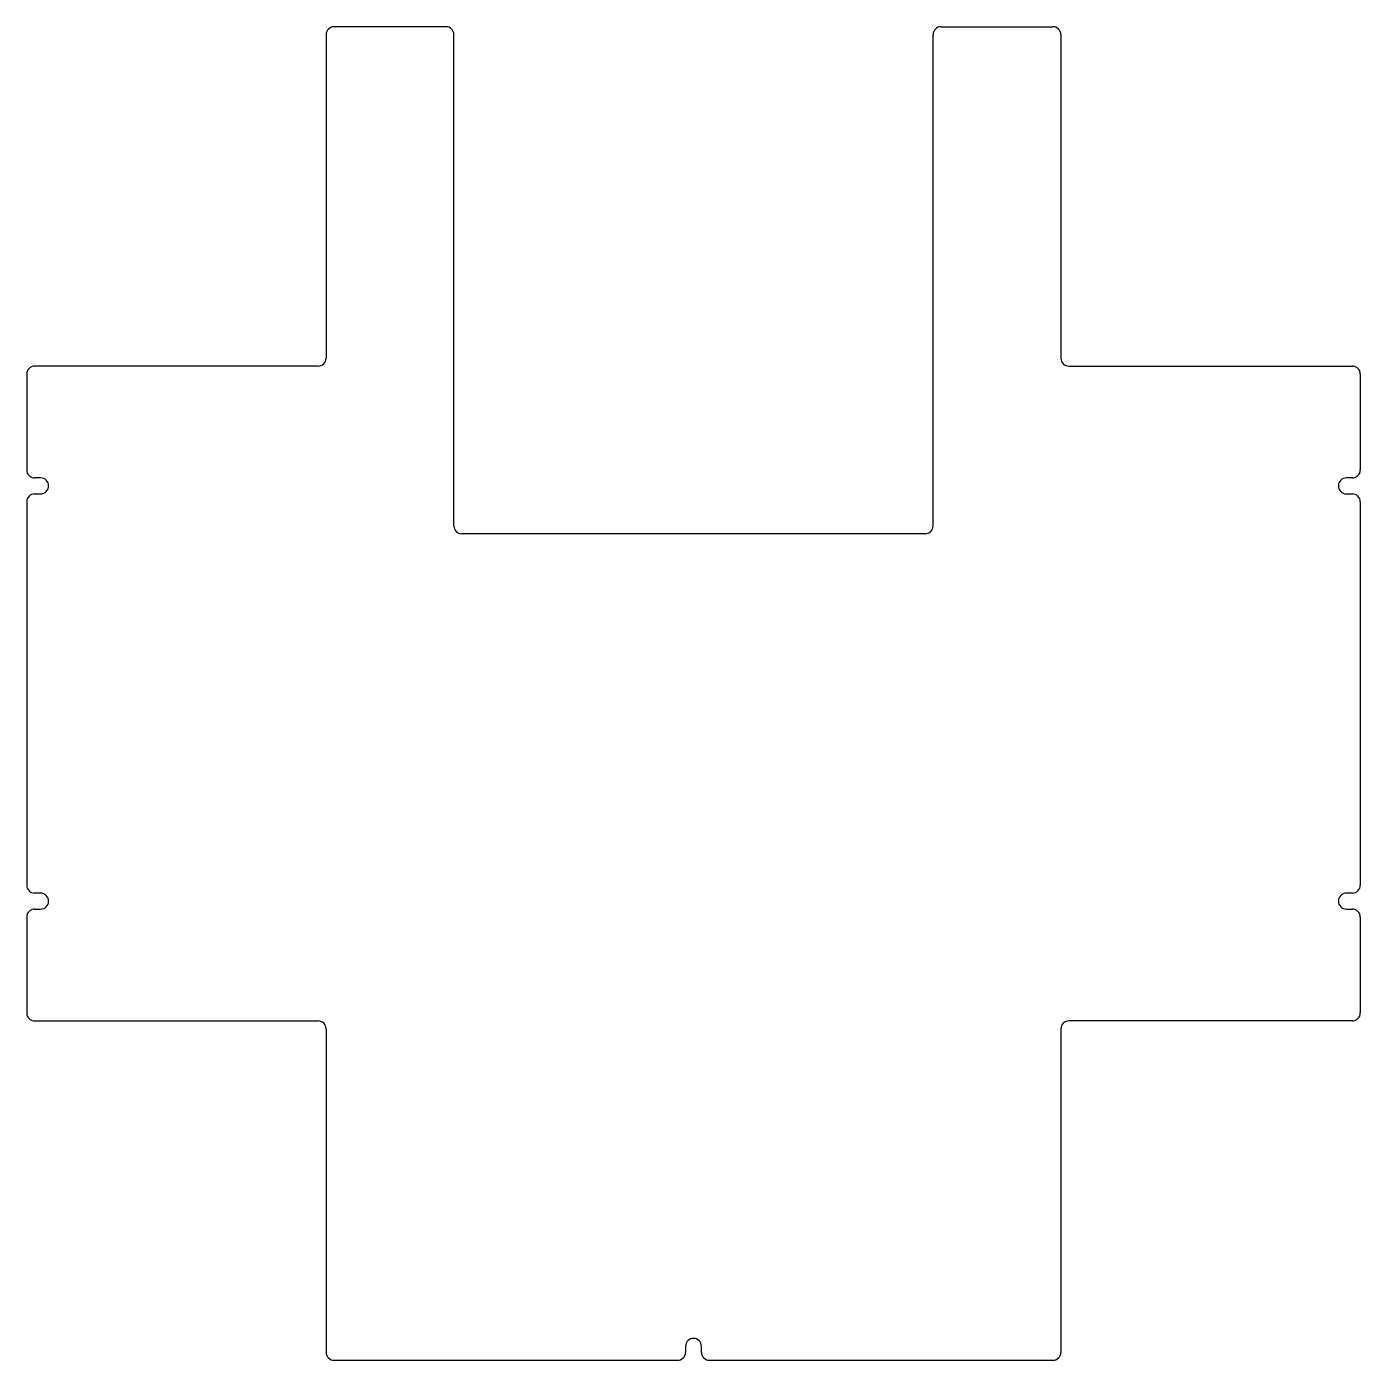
# Model space of a CAD drawing. Header units: millimetres. Extents: x -75 to 259, y -334 to 0.
import ezdxf

# ---------------------------------------------------------------- set-up
doc = ezdxf.new("R2010")
doc.units = ezdxf.units.MM

msp = doc.modelspace()

# ---------------------------------------------------------------- linework, layer by layer
at = {"color": 7, "linetype": 'Continuous', "lineweight": 25}
for p, q in [((30, 0), (2, 0)), ((154, 0), (182, 0)), ((0, -2), (0, -83)), ((32, -125), (32, -2)), ((152, -125), (152, -2)), ((184, -2), (184, -83)), ((-2, -85), (-73, -85)), ((186, -85), (257, -85)), ((-75, -87), (-75, -111)), ((259, -87), (259, -111)), ((-71.5, -113), (-73, -113)), ((257, -113), (255.5, -113)), ((-75, -119), (-75, -215)), ((-73, -117), (-71.5, -117)), ((255.5, -117), (257, -117)), ((259, -119), (259, -215)), ((150, -127), (34, -127)), ((-71.5, -217), (-73, -217)), ((257, -217), (255.5, -217)), ((-75, -223), (-75, -247)), ((-73, -221), (-71.5, -221)), ((255.5, -221), (257, -221)), ((259, -223), (259, -247)), ((-73, -249), (-2, -249)), ((257, -249), (186, -249)), ((0, -251), (0, -332)), ((184, -251), (184, -332)), ((90, -330.5), (90, -332)), ((94, -332), (94, -330.5)), ((2, -334), (88, -334)), ((96, -334), (182, -334))]:
    msp.add_line(p, q, dxfattribs=at)
for centre, start, end in [((30, -2), 0, 90), ((154, -2), 90, 180), ((182, -2), 0, 90), ((2, -2), 90, 180), ((-2, -83), 270, 0), ((186, -83), 180, 270), ((-73, -87), 90, 180), ((257, -87), 0, 90), ((-73, -111), 180, 270), ((-71.5, -115), 270, 90), ((255.5, -115), 90, 270), ((257, -111), 270, 0), ((-73, -119), 90, 180), ((257, -119), 0, 90), ((34, -125), 180, 270), ((150, -125), 270, 0), ((-73, -215), 180, 270), ((-71.5, -219), 270, 90), ((255.5, -219), 90, 270), ((257, -215), 270, 0), ((-73, -223), 90, 180), ((257, -223), 0, 90), ((-73, -247), 180, 270), ((257, -247), 270, 0), ((-2, -251), 0, 90), ((186, -251), 90, 180), ((92, -330.5), 0, 180), ((2, -332), 180, 270), ((88, -332), 270, 360), ((96, -332), 180, 270), ((182, -332), 270, 0)]:
    msp.add_arc(centre, 2, start, end, dxfattribs=at)

doc.saveas('drawing.dxf')
